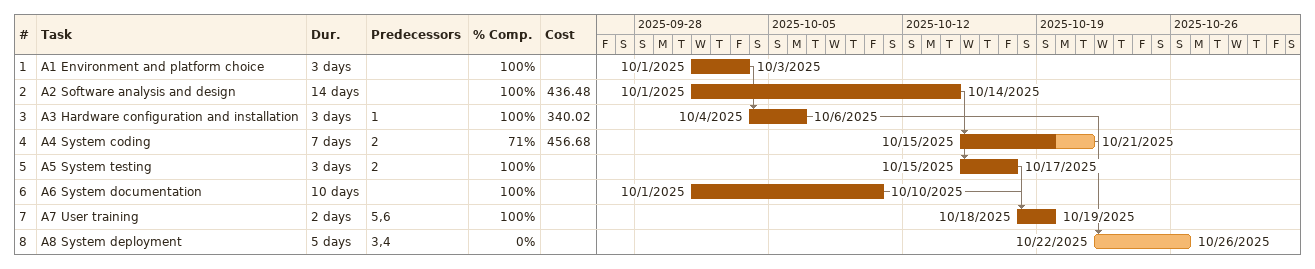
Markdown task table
| ID | Task | Duration | Start | Finish | Predecessors | % complete | Cost |
|---|---|---|---|---|---|---|---|
| 1 | A1 Environment and platform choice | 3d | 2025-10-01 | 2025-10-03 |  | 100 |  |
| 2 | A2 Software analysis and design | 14d | 2025-10-01 | 2025-10-14 |  | 100 | 436.48 |
| 3 | A3 Hardware configuration and installation | 3d | 2025-10-04 | 2025-10-06 | 1 | 100 | 340.02 |
| 4 | A4 System coding | 7d | 2025-10-15 | 2025-10-21 | 2 | 71 | 456.68 |
| 5 | A5 System testing | 3d | 2025-10-15 | 2025-10-17 | 2 | 100 |  |
| 6 | A6 System documentation | 10d | 2025-10-01 | 2025-10-10 |  | 100 |  |
| 7 | A7 User training | 2d | 2025-10-18 | 2025-10-19 | 5, 6 | 100 |  |
| 8 | A8 System deployment | 5d | 2025-10-22 | 2025-10-26 | 3, 4 | 0 |  |
